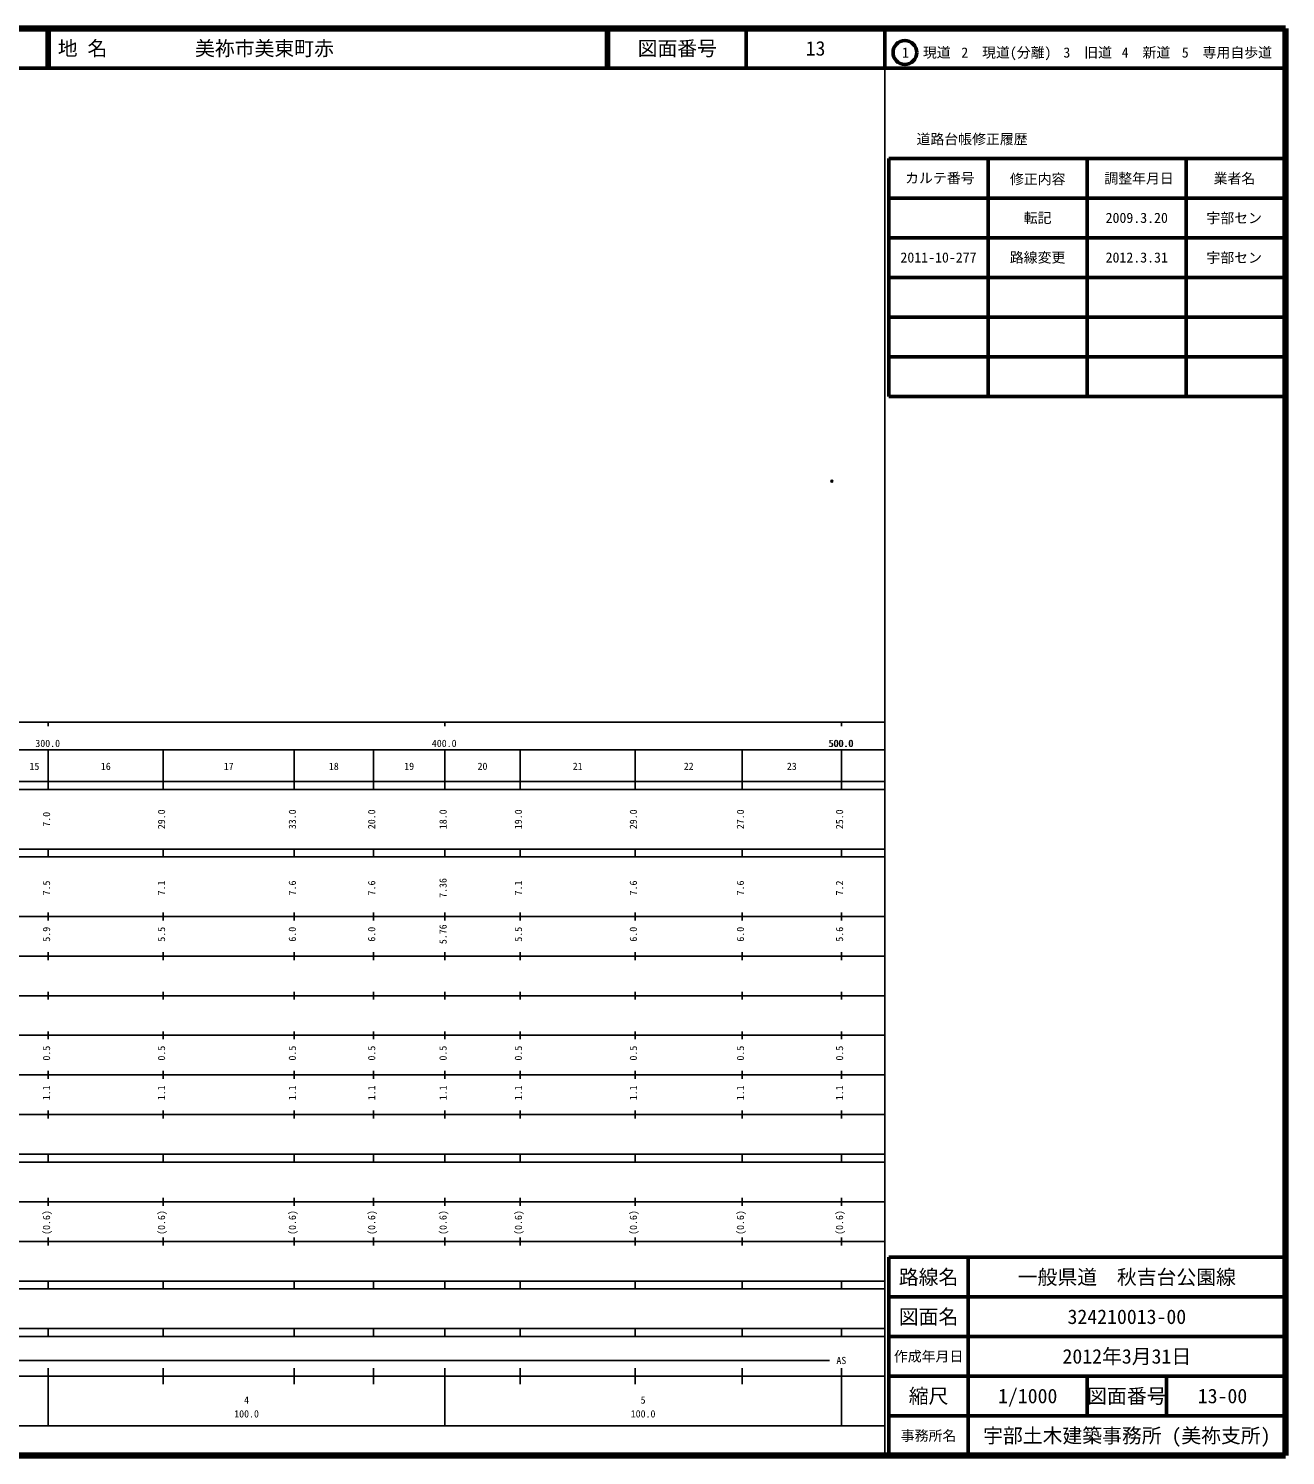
# Model space of a CAD drawing. Units: millimetres on the paper. Extents: x 40 to 680, y 20 to 380.
# Drawn here: x 363 to 680, y 20 to 380 of the extents above; entities that cross this region are included whole.
import ezdxf
from ezdxf.enums import TextEntityAlignment as Align

# ---------------------------------------------------------------- set-up
doc = ezdxf.new("R2010")
doc.units = ezdxf.units.MM
doc.header["$PDMODE"] = 32
doc.header["$PDSIZE"] = 0.5
doc.layers.add('M-OTRS', color=6, linetype='Continuous')
doc.layers.add('M-TTL-TXT', color=7, linetype='Continuous')
for name, color, linetype, lineweight in [('M-TTL', 2, 'Continuous', 140), ('M-TTL-BAND', 7, 'Continuous', 25), ('M-TTL-FRAM', 2, 'Continuous', 50), ('M-TTL-LINE', 7, 'Continuous', 50)]:
    doc.layers.add(name, color=color, linetype=linetype, lineweight=lineweight)
doc.styles.add('ＭＳ ゴシック', font='')
doc.styles.get('ＭＳ ゴシック').set_extended_font_data('MS Gothic')

msp = doc.modelspace()

# ---------------------------------------------------------------- linework, layer by layer
at = {"layer": 'M-OTRS'}
msp.add_point((565.622, 265.785), dxfattribs=at)
at = {"layer": 'M-TTL'}
for p, q in [((680, 380), (40, 380)), ((680, 20), (680, 380)), ((40, 20), (680, 20))]:
    msp.add_line(p, q, dxfattribs=at)
at = {"layer": 'M-TTL-BAND'}
for p, q in [((579, 20), (579, 370)), ((40, 205), (579, 205)), ((368, 205), (368, 204)), ((468, 205), (468, 204)), ((568, 205), (568, 204)), ((68, 198), (579, 198)), ((368, 188), (368, 198)), ((397, 188), (397, 198)), ((430, 188), (430, 198)), ((450, 188), (450, 198)), ((468, 188), (468, 198)), ((487, 188), (487, 198)), ((516, 188), (516, 198)), ((543, 188), (543, 198)), ((568, 188), (568, 198)), ((40, 190), (579, 190)), ((40, 188), (579, 188)), ((40, 173), (579, 173)), ((368, 171), (368, 173)), ((397, 171), (397, 173)), ((430, 171), (430, 173)), ((450, 171), (450, 173)), ((468, 171), (468, 173)), ((487, 171), (487, 173)), ((516, 171), (516, 173)), ((543, 171), (543, 173)), ((568, 171), (568, 173)), ((40, 171), (579, 171)), ((40, 156), (579, 156)), ((368, 155), (368, 157)), ((397, 155), (397, 157)), ((430, 155), (430, 157)), ((450, 155), (450, 157)), ((468, 155), (468, 157)), ((487, 155), (487, 157)), ((516, 155), (516, 157)), ((543, 155), (543, 157)), ((568, 155), (568, 157)), ((46, 146), (579, 146)), ((368, 145), (368, 147)), ((397, 145), (397, 147)), ((430, 145), (430, 147)), ((450, 145), (450, 147)), ((468, 145), (468, 147)), ((487, 145), (487, 147)), ((516, 145), (516, 147)), ((543, 145), (543, 147)), ((568, 145), (568, 147)), ((368, 135), (368, 137)), ((397, 135), (397, 137)), ((430, 135), (430, 137)), ((450, 135), (450, 137)), ((468, 135), (468, 137)), ((487, 135), (487, 137)), ((516, 135), (516, 137)), ((543, 135), (543, 137)), ((568, 135), (568, 137)), ((52, 136), (579, 136)), ((46, 126), (579, 126)), ((368, 125), (368, 127)), ((397, 125), (397, 127)), ((430, 125), (430, 127)), ((450, 125), (450, 127)), ((468, 125), (468, 127)), ((487, 125), (487, 127)), ((516, 125), (516, 127)), ((543, 125), (543, 127)), ((568, 125), (568, 127)), ((52, 116), (579, 116)), ((368, 115), (368, 117)), ((397, 115), (397, 117)), ((430, 115), (430, 117)), ((450, 115), (450, 117)), ((468, 115), (468, 117)), ((487, 115), (487, 117)), ((516, 115), (516, 117)), ((543, 115), (543, 117)), ((568, 115), (568, 117)), ((46, 106), (579, 106)), ((368, 105), (368, 107)), ((397, 105), (397, 107)), ((430, 105), (430, 107)), ((450, 105), (450, 107)), ((468, 105), (468, 107)), ((487, 105), (487, 107)), ((516, 105), (516, 107)), ((543, 105), (543, 107)), ((568, 105), (568, 107)), ((40, 96), (579, 96)), ((40, 94), (579, 94)), ((368, 94), (368, 96)), ((397, 94), (397, 96)), ((430, 94), (430, 96)), ((450, 94), (450, 96)), ((468, 94), (468, 96)), ((487, 94), (487, 96)), ((516, 94), (516, 96)), ((543, 94), (543, 96)), ((568, 94), (568, 96)), ((49, 84), (579, 84)), ((368, 83), (368, 85)), ((397, 83), (397, 85)), ((430, 83), (430, 85)), ((450, 83), (450, 85)), ((468, 83), (468, 85)), ((487, 83), (487, 85)), ((516, 83), (516, 85)), ((543, 83), (543, 85)), ((568, 83), (568, 85)), ((40, 74), (579, 74)), ((368, 73), (368, 75)), ((397, 73), (397, 75)), ((430, 73), (430, 75)), ((450, 73), (450, 75)), ((468, 73), (468, 75)), ((487, 73), (487, 75)), ((516, 73), (516, 75)), ((543, 73), (543, 75)), ((568, 73), (568, 75)), ((40, 64), (579, 64)), ((40, 62), (579, 62)), ((368, 62), (368, 64)), ((397, 62), (397, 64)), ((430, 62), (430, 64)), ((450, 62), (450, 64)), ((468, 62), (468, 64)), ((487, 62), (487, 64)), ((516, 62), (516, 64)), ((543, 62), (543, 64)), ((568, 62), (568, 64)), ((40, 52), (579, 52)), ((368, 50), (368, 52)), ((397, 50), (397, 52)), ((430, 50), (430, 52)), ((450, 50), (450, 52)), ((468, 50), (468, 52)), ((487, 50), (487, 52)), ((516, 50), (516, 52)), ((543, 50), (543, 52)), ((568, 50), (568, 52)), ((40, 50), (579, 50)), ((71, 44), (565, 44)), ((40, 40), (579, 40)), ((368, 27.5), (368, 42)), ((397, 38), (397, 42)), ((430, 38), (430, 42)), ((450, 38), (450, 42)), ((468, 27.5), (468, 42)), ((487, 38), (487, 42)), ((516, 38), (516, 42)), ((543, 38), (543, 42)), ((568, 27.5), (568, 42)), ((68, 27.5), (579, 27.5))]:
    msp.add_line(p, q, dxfattribs=at)
at = {"layer": 'M-TTL-FRAM'}
for p, q in [((580, 347.197), (580, 287.197)), ((580, 347.197), (680, 347.197)), ((580, 287.197), (680, 287.197)), ((680, 70), (580, 70)), ((580, 70), (580, 20))]:
    msp.add_line(p, q, dxfattribs=at)
at = {"layer": 'M-TTL-LINE'}
for p, q in [((367.75, 380), (367.75, 370)), ((368.25, 380), (368.25, 370)), ((508.747, 380), (508.747, 370)), ((509.247, 380), (509.247, 370)), ((543.997, 380), (543.997, 370)), ((579, 380), (579, 370)), ((40, 370), (680, 370)), ((605, 347.197), (605, 287.197)), ((630, 347.197), (630, 287.197)), ((655, 347.197), (655, 287.197)), ((580, 337.197), (680, 337.197)), ((580, 327.197), (680, 327.197)), ((580, 317.197), (680, 317.197)), ((580, 307.197), (680, 307.197)), ((580, 297.197), (680, 297.197)), ((600, 70), (600, 20)), ((680, 60), (580, 60)), ((680, 50), (580, 50)), ((680, 40), (580, 40)), ((630, 40), (630, 30)), ((650, 40), (650, 30)), ((680, 30), (580, 30))]:
    msp.add_line(p, q, dxfattribs=at)
msp.add_circle((584.031, 373.958), 3, dxfattribs=at)

# ---------------------------------------------------------------- texts
at = {"layer": 'M-TTL-BAND', "style": 'ＭＳ ゴシック'}
for s, p in [('300.0', (367.844, 198.195)), ('400.0', (467.844, 198.195)), ('500.0', (567.844, 198.195)), ('500.0', (568, 198.195)), ('15', (364.5, 192.405)), ('16', (382.5, 192.405)), ('17', (413.5, 192.405)), ('18', (440, 192.405)), ('19', (459, 192.405)), ('20', (477.5, 192.405)), ('21', (501.5, 192.405)), ('22', (529.5, 192.405)), ('23', (555.5, 192.405)), ('AS', (568, 42.5)), ('4', (418, 32.523)), ('5', (518, 32.523)), ('100.0', (418, 29.033)), ('100.0', (518, 29.033))]:
    msp.add_text(s, height=1.833, dxfattribs=at).set_placement(p, align=Align.BOTTOM_CENTER)
for s, p in [('7.0', (369, 180.5)), ('29.0', (398, 180.5)), ('33.0', (431, 180.5)), ('20.0', (451, 180.5)), ('18.0', (469, 180.5)), ('19.0', (488, 180.5)), ('29.0', (517, 180.5)), ('27.0', (544, 180.5)), ('25.0', (569, 180.5)), ('7.5', (369, 163.174)), ('7.1', (398, 163.174)), ('7.6', (431, 163.174)), ('7.6', (451, 163.174)), ('7.36', (469, 163.174)), ('7.1', (488, 163.174)), ('7.6', (517, 163.174)), ('7.6', (544, 163.174)), ('7.2', (569, 163.174)), ('5.9', (369, 151.5)), ('5.5', (398, 151.5)), ('6.0', (431, 151.5)), ('6.0', (451, 151.5)), ('5.76', (469, 151.5)), ('5.5', (488, 151.5)), ('6.0', (517, 151.5)), ('6.0', (544, 151.5)), ('5.6', (569, 151.5)), ('0.5', (369, 121.5)), ('0.5', (398, 121.5)), ('0.5', (431, 121.5)), ('0.5', (451, 121.5)), ('0.5', (469, 121.5)), ('0.5', (488, 121.5)), ('0.5', (517, 121.5)), ('0.5', (544, 121.5)), ('0.5', (569, 121.5)), ('1.1', (369, 111.5)), ('1.1', (398, 111.5)), ('1.1', (431, 111.5)), ('1.1', (451, 111.5)), ('1.1', (469, 111.5)), ('1.1', (488, 111.5)), ('1.1', (517, 111.5)), ('1.1', (544, 111.5)), ('1.1', (569, 111.5)), ('(0.6)', (369, 78.764)), ('(0.6)', (398, 78.764)), ('(0.6)', (431, 78.764)), ('(0.6)', (451, 78.764)), ('(0.6)', (469, 78.764)), ('(0.6)', (488, 78.764)), ('(0.6)', (517, 78.764)), ('(0.6)', (544, 78.764)), ('(0.6)', (569, 78.764))]:
    msp.add_text(s, height=1.833, rotation=90, dxfattribs=at).set_placement(p, align=Align.BOTTOM_CENTER)
at = {"layer": 'M-TTL-TXT', "style": 'ＭＳ ゴシック'}
for s, p in [('地 名', (370.38, 375)), ('美祢市美東町赤', (405.024, 375))]:
    msp.add_text(s, height=3.666, dxfattribs=at).set_placement(p, align=Align.MIDDLE_LEFT)
for s, height, p in [('図面番号', 3.666, (526.622, 375)), ('13', 3.666, (561.497, 375)), ('1\u3000現道', 2.566, (589.448, 373.958)), ('2\u3000現道(分離)', 2.566, (609.619, 373.958)), ('3\u3000旧道', 2.566, (630.121, 373.958)), ('4\u3000新道', 2.566, (644.824, 373.958)), ('5\u3000専用自歩道', 2.566, (665.228, 373.958)), ('道路台帳修正履歴', 2.566, (600.968, 352.113)), ('カルテ番号', 2.566, (592.839, 342.277)), ('修正内容', 2.566, (617.509, 342.023)), ('調整年月日', 2.566, (643.089, 342.197)), ('業者名', 2.566, (667.134, 342.197)), ('転記', 2.566, (617.5, 332.245)), ('2009.3.20', 2.566, (642.5, 332.245)), ('宇部セン', 2.566, (667.077, 332.189)), ('2011-10-277', 2.566, (592.5, 322.245)), ('路線変更', 2.566, (617.5, 322.245)), ('2012.3.31', 2.566, (642.5, 322.245)), ('宇部セン', 2.566, (667.077, 322.189)), ('路線名', 3.666, (590, 65)), ('路線名', 3.666, (590, 65)), ('一般県道\u3000秋吉台公園線', 3.666, (640, 65)), ('図面名', 3.666, (590, 55)), ('図面名', 3.666, (590, 55)), ('324210013-00', 3.666, (640, 55)), ('2012年3月31日', 3.666, (640, 45)), ('作成年月日', 2.566, (590, 45)), ('作成年月日', 2.566, (590, 45)), ('縮尺', 3.666, (590, 35)), ('縮尺', 3.666, (590, 35)), ('1/1000', 3.666, (615, 35)), ('図面番号', 3.666, (640, 35)), ('図面番号', 3.666, (640, 35)), ('13-00', 3.666, (664.125, 35)), ('事務所名', 2.566, (590, 25)), ('事務所名', 2.566, (590, 25)), ('宇部土木建築事務所 (美祢支所)', 3.666, (640, 25))]:
    msp.add_text(s, height=height, dxfattribs=at).set_placement(p, align=Align.MIDDLE_CENTER)

doc.saveas('drawing.dxf')
